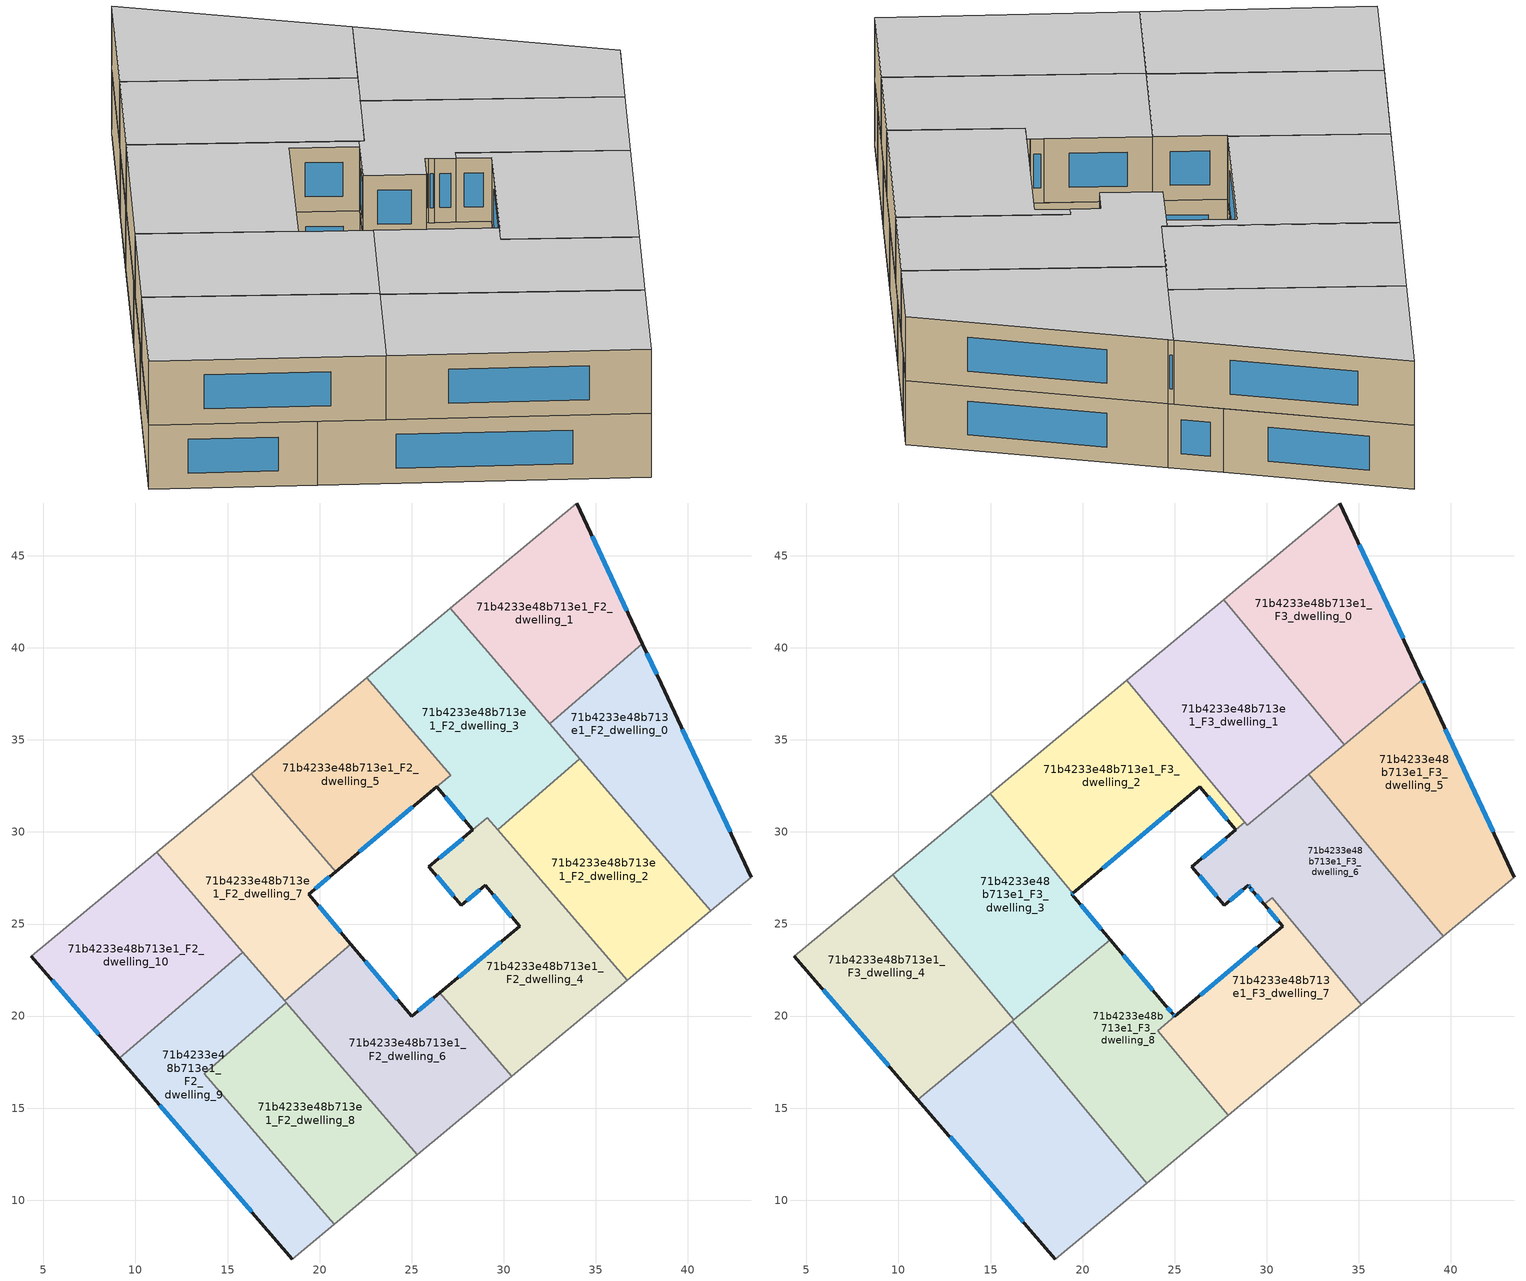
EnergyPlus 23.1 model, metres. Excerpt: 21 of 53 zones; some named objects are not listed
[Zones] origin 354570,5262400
71b4233e48b713e1_F2_dwelling_0
 floor to 71b4233e48b713e1_F1_dwelling_0 (EU_floor_Construction): 38.55,38.04 43.43,27.53 41.25,25.71 32.49,35.88 37.53,40.23 z6
 wall outside (EU_wall_Construction): 43.43,27.53 38.55,38.04 37.53,40.23 z6:9
 wall adiabatic (EU_wall_Construction): 41.25,25.71 43.43,27.53 z6:9
 wall to 71b4233e48b713e1_F2_dwelling_1 (EU_wall_Construction): 37.53,40.23 32.49,35.88 z6:9
 wall to 71b4233e48b713e1_F2_dwelling_2 (EU_wall_Construction): 34.14,33.97 41.25,25.71 z6:9
 wall to 71b4233e48b713e1_F2_dwelling_3 (EU_wall_Construction): 32.49,35.88 34.14,33.97 z6:9
 window (EU_Window_Construction): 38.31,38.55 37.77,39.71 / 42.29,30 39.7,35.57 z6.7:8.3
71b4233e48b713e1_F2_dwelling_1
 floor to 71b4233e48b713e1_F1_dwelling_1 (EU_floor_Construction): 33.96,47.86 37.53,40.23 32.49,35.88 27.09,42.15 z6
 wall outside (EU_wall_Construction): 37.53,40.23 33.96,47.86 z6:9
 wall adiabatic (EU_wall_Construction): 33.96,47.86 27.09,42.15 z6:9
 wall to 71b4233e48b713e1_F2_dwelling_3 (EU_wall_Construction): 27.09,42.15 32.49,35.88 z6:9
 window (EU_Window_Construction): 36.69,42.02 34.8,46.07 z6.7:8.3
 ceiling adiabatic (EU_roof_Construction): 37.53,40.23 33.96,47.86 27.66,42.62 32.94,36.27 z9
71b4233e48b713e1_F2_dwelling_10
 floor to 71b4233e48b713e1_F1_dwelling_10 (EU_floor_Construction): 11.15,28.9 15.82,23.48 9.12,17.71 4.35,23.24 z6
 wall outside (EU_wall_Construction): 4.35,23.24 9.12,17.71 z6:9
 wall to 71b4233e48b713e1_F2_dwelling_9 (EU_wall_Construction): 9.12,17.71 15.82,23.48 z6:9
 wall adiabatic (EU_wall_Construction): 11.15,28.9 4.35,23.24 z6:9
 wall to 71b4233e48b713e1_F2_dwelling_7 (EU_wall_Construction): 15.82,23.48 11.15,28.9 z6:9
 window (EU_Window_Construction): 5.47,21.94 8,19.01 z6.7:8.3
71b4233e48b713e1_F2_dwelling_2
 floor to 71b4233e48b713e1_F1_dwelling_2 (EU_floor_Construction): 34.14,33.97 41.25,25.71 36.72,21.95 29.67,30.12 z6
 wall adiabatic (EU_wall_Construction): 36.72,21.95 41.25,25.71 z6:9
 wall to 71b4233e48b713e1_F2_dwelling_4 (EU_wall_Construction): 29.67,30.12 36.72,21.95 z6:9
 wall to 71b4233e48b713e1_F2_dwelling_3 (EU_wall_Construction): 34.14,33.97 29.67,30.12 z6:9
71b4233e48b713e1_F2_dwelling_3
 floor to 71b4233e48b713e1_F1_dwelling_3 (EU_floor_Construction): 27.09,42.15 34.14,33.97 29.67,30.12 29.11,30.77 28.33,30.11 26.36,32.45 27.12,33.09 22.56,38.38 z6
 wall outside (EU_wall_Construction): 26.36,32.45 28.33,30.11 z6:9
 wall to 71b4233e48b713e1_F2_dwelling_5 (EU_wall_Construction): 22.56,38.38 27.12,33.09 26.36,32.45 z6:9
 wall adiabatic (EU_wall_Construction): 27.09,42.15 22.56,38.38 z6:9
 wall to 71b4233e48b713e1_F2_dwelling_4 (EU_wall_Construction): 28.33,30.11 29.11,30.77 / 29.12,30.77 29.67,30.12 z6:9
 window (EU_Window_Construction): 26.82,31.9 27.86,30.66 z6.7:8.3
71b4233e48b713e1_F2_dwelling_4
 floor to 71b4233e48b713e1_F1_dwelling_4 (EU_floor_Construction): 29.12,30.77 36.72,21.95 30.44,16.73 26.54,21.26 30.86,24.88 28.99,27.1 27.7,26.02 25.94,28.1 z6
 wall outside (EU_wall_Construction): 28.33,30.11 25.94,28.1 27.7,26.02 28.99,27.1 30.86,24.88 26.54,21.26 z6:9
 wall adiabatic (EU_wall_Construction): 30.44,16.73 36.72,21.95 z6:9
 wall to 71b4233e48b713e1_F2_dwelling_6 (EU_wall_Construction): 26.54,21.26 30.44,16.73 z6:9
 window (EU_Window_Construction): 29.43,26.58 30.42,25.41 / 28,26.27 28.69,26.85 / 26.35,27.61 27.28,26.51 / 29.84,24.03 27.55,22.11 / 27.77,29.63 26.5,28.57 z6.7:8.3
71b4233e48b713e1_F2_dwelling_5
 floor to 71b4233e48b713e1_F1_dwelling_5 (EU_floor_Construction): 22.56,38.38 27.12,33.09 20.87,27.84 16.28,33.16 z6
 wall outside (EU_wall_Construction): 20.87,27.84 26.36,32.45 z6:9
 wall to 71b4233e48b713e1_F2_dwelling_7 (EU_wall_Construction): 16.28,33.16 20.87,27.84 z6:9
 wall adiabatic (EU_wall_Construction): 22.56,38.38 16.28,33.16 z6:9
 window (EU_Window_Construction): 22.16,28.92 25.07,31.37 z6.7:8.3
71b4233e48b713e1_F2_dwelling_6
 floor to 71b4233e48b713e1_F1_dwelling_6 (EU_floor_Construction): 26.54,21.26 30.44,16.73 25.31,12.46 18.11,20.83 21.69,23.91 25.01,19.98 z6
 wall outside (EU_wall_Construction): 26.54,21.26 25.01,19.98 21.69,23.91 z6:9
 wall adiabatic (EU_wall_Construction): 25.31,12.46 30.44,16.73 z6:9
 wall to 71b4233e48b713e1_F2_dwelling_7 (EU_wall_Construction): 21.69,23.91 18.11,20.83 z6:9
 wall to 71b4233e48b713e1_F2_dwelling_8 (EU_wall_Construction): 18.2,20.72 25.31,12.46 z6:9
 wall to 71b4233e48b713e1_F2_dwelling_9 (EU_wall_Construction): 18.11,20.83 18.2,20.72 z6:9
 window (EU_Window_Construction): 24.23,20.9 22.47,22.99 / 26.18,20.96 25.37,20.28 z6.7:8.3
71b4233e48b713e1_F2_dwelling_7
 floor to 71b4233e48b713e1_F1_dwelling_7 (EU_floor_Construction): 20.87,27.84 19.41,26.62 21.69,23.91 18.11,20.83 11.15,28.9 16.28,33.16 z6
 wall outside (EU_wall_Construction): 21.69,23.91 19.41,26.62 20.87,27.84 z6:9
 wall adiabatic (EU_wall_Construction): 16.28,33.16 11.15,28.9 z6:9
 wall to 71b4233e48b713e1_F2_dwelling_9 (EU_wall_Construction): 15.82,23.48 18.11,20.82 z6:9
 window (EU_Window_Construction): 19.75,26.9 20.53,27.55 / 21.15,24.55 19.94,25.98 z6.7:8.3
71b4233e48b713e1_F2_dwelling_8
 floor to 71b4233e48b713e1_F1_dwelling_8 (EU_floor_Construction): 18.2,20.72 25.31,12.46 20.78,8.69 13.73,16.87 z6
 wall to 71b4233e48b713e1_F2_dwelling_9 (EU_wall_Construction): 18.2,20.72 13.73,16.87 20.78,8.69 z6:9
 wall adiabatic (EU_wall_Construction): 20.78,8.69 25.31,12.46 z6:9
71b4233e48b713e1_F2_dwelling_9
 floor to 71b4233e48b713e1_F1_dwelling_9 (EU_floor_Construction): 18.2,20.72 13.73,16.87 20.78,8.69 18.52,6.81 9.12,17.71 15.82,23.48 z6
 wall outside (EU_wall_Construction): 9.12,17.71 18.52,6.81 z6:9
 wall adiabatic (EU_wall_Construction): 18.52,6.81 20.78,8.69 z6:9
 window (EU_Window_Construction): 11.33,15.15 16.32,9.37 z6.7:8.3
71b4233e48b713e1_F3_dwelling_0
 floor adiabatic (EU_floor_Construction): 33.96,47.86 37.53,40.23 32.94,36.27 27.66,42.62 z9
 floor to 71b4233e48b713e1_F2_dwelling_0 (EU_floor_Construction): 37.53,40.23 38.45,38.25 34.22,34.73 32.94,36.27 z9
 wall outside (EU_wall_Construction): 38.45,38.25 33.96,47.86 z9:12
 wall to 71b4233e48b713e1_F3_dwelling_1 (EU_wall_Construction): 27.66,42.62 34.22,34.73 z9:12
 wall adiabatic (EU_wall_Construction): 33.96,47.86 27.66,42.62 z9:12
 wall to 71b4233e48b713e1_F3_dwelling_5 (EU_wall_Construction): 34.22,34.73 38.45,38.25 z9:12
 window (EU_Window_Construction): 37.4,40.51 35.01,45.6 z9.7:11.3
 ceiling to 71b4233e48b713e1_F4_dwelling_0 (EU_floor_Construction): 38.45,38.25 33.96,47.86 27.66,42.62 34.22,34.73 z12
71b4233e48b713e1_F3_dwelling_1
 floor to 71b4233e48b713e1_F2_dwelling_3 (EU_floor_Construction): 27.09,42.15 33.79,34.37 29.26,30.6 29.11,30.77 28.81,30.52 26.86,32.87 27.12,33.09 22.56,38.38 z9
 floor to 71b4233e48b713e1_F2_dwelling_4 (EU_floor_Construction): 29.12,30.77 29.26,30.6 28.95,30.35 28.81,30.51 z9
 floor to 71b4233e48b713e1_F2_dwelling_5 (EU_floor_Construction): 22.56,38.38 27.12,33.09 26.86,32.87 22.39,38.24 z9
 floor to 71b4233e48b713e1_F2_dwelling_0 (EU_floor_Construction): 32.94,36.27 34.22,34.73 33.79,34.37 32.49,35.88 z9
 floor to 71b4233e48b713e1_F2_dwelling_1 (EU_floor_Construction): 27.66,42.62 32.94,36.27 32.49,35.88 27.09,42.15 z9
 wall adiabatic (EU_wall_Construction): 27.66,42.62 22.39,38.24 z9:12
 wall to 71b4233e48b713e1_F3_dwelling_2 (EU_wall_Construction): 22.39,38.24 26.85,32.87 / 26.86,32.87 28.8,30.53 z9:12
 wall to 71b4233e48b713e1_F3_dwelling_6 (EU_wall_Construction): 28.8,30.52 28.95,30.35 32.29,33.13 z9:12
 wall to 71b4233e48b713e1_F3_dwelling_5 (EU_wall_Construction): 32.29,33.13 34.22,34.73 z9:12
 ceiling to 71b4233e48b713e1_F4_dwelling_1 (EU_floor_Construction): 34.22,34.73 27.66,42.62 22.39,38.24 28.95,30.35 z12
71b4233e48b713e1_F3_dwelling_2
 floor to 71b4233e48b713e1_F2_dwelling_5 (EU_floor_Construction): 22.39,38.24 26.86,32.87 20.87,27.85 16.28,33.16 z9
 floor to 71b4233e48b713e1_F2_dwelling_3 (EU_floor_Construction): 26.86,32.87 28.8,30.52 28.32,30.12 26.36,32.45 z9
 floor to 71b4233e48b713e1_F2_dwelling_7 (EU_floor_Construction): 16.28,33.16 20.87,27.85 19.47,26.67 14.98,32.08 z9
 wall outside (EU_wall_Construction): 19.47,26.67 26.36,32.45 28.32,30.12 z9:12
 wall adiabatic (EU_wall_Construction): 22.39,38.24 14.98,32.08 z9:12
 wall to 71b4233e48b713e1_F3_dwelling_6 (EU_wall_Construction): 28.32,30.12 28.8,30.53 z9:12
 wall to 71b4233e48b713e1_F3_dwelling_3 (EU_wall_Construction): 14.98,32.08 19.47,26.67 z9:12
 window (EU_Window_Construction): 21.09,28.03 24.74,31.09 / 26.82,31.9 27.86,30.66 z9.7:11.3
 ceiling to 71b4233e48b713e1_F4_dwelling_2 (EU_floor_Construction): 28.32,30.12 28.8,30.53 22.39,38.24 14.98,32.08 19.47,26.67 26.36,32.45 z12
71b4233e48b713e1_F3_dwelling_3
 floor to 71b4233e48b713e1_F2_dwelling_7 (EU_floor_Construction): 19.47,26.67 19.41,26.62 21.49,24.15 17.85,21.12 11.15,28.9 14.98,32.08 z9
 floor to 71b4233e48b713e1_F2_dwelling_10 (EU_floor_Construction): 11.15,28.9 15.82,23.48 14.28,22.16 9.69,27.68 z9
 floor to 71b4233e48b713e1_F2_dwelling_9 (EU_floor_Construction): 15.82,23.48 17.85,21.12 16.25,19.79 14.28,22.16 z9
 wall outside (EU_wall_Construction): 21.49,24.15 19.41,26.62 19.47,26.67 z9:12
 wall to 71b4233e48b713e1_F3_dwelling_4 (EU_wall_Construction): 9.69,27.68 16.25,19.79 z9:12
 wall adiabatic (EU_wall_Construction): 14.98,32.08 9.69,27.68 z9:12
 wall to 71b4233e48b713e1_F3_dwelling_8 (EU_wall_Construction): 16.25,19.79 21.49,24.15 z9:12
 window (EU_Window_Construction): 21,24.73 19.9,26.04 / 19.42,26.63 19.46,26.66 z9.7:11.3
 ceiling to 71b4233e48b713e1_F4_dwelling_3 (EU_floor_Construction): 21.49,24.15 19.41,26.62 19.47,26.67 14.98,32.08 9.69,27.68 16.25,19.79 z12
71b4233e48b713e1_F3_dwelling_4
 floor to 71b4233e48b713e1_F2_dwelling_10 (EU_floor_Construction): 9.69,27.68 14.28,22.16 9.12,17.71 4.35,23.24 z9
 floor to 71b4233e48b713e1_F2_dwelling_9 (EU_floor_Construction): 14.28,22.16 16.25,19.79 11.05,15.47 9.12,17.71 z9
 wall outside (EU_wall_Construction): 4.35,23.24 11.05,15.47 z9:12
 wall adiabatic (EU_wall_Construction): 9.69,27.68 4.35,23.24 z9:12
 wall to 71b4233e48b713e1_F3_dwelling_9 (EU_wall_Construction): 11.05,15.47 16.17,19.72 z9:12
 wall to 71b4233e48b713e1_F3_dwelling_8 (EU_wall_Construction): 16.17,19.72 16.25,19.79 z9:12
 window (EU_Window_Construction): 5.92,21.42 9.48,17.3 z9.7:11.3
 ceiling to 71b4233e48b713e1_F4_dwelling_4 (EU_floor_Construction): 16.25,19.79 9.69,27.68 4.35,23.24 11.05,15.47 z12
71b4233e48b713e1_F3_dwelling_5
 floor to 71b4233e48b713e1_F2_dwelling_0 (EU_floor_Construction): 38.55,38.04 43.43,27.53 41.25,25.71 33.79,34.37 38.45,38.25 z9
 floor to 71b4233e48b713e1_F2_dwelling_2 (EU_floor_Construction): 34.14,33.97 41.25,25.71 39.59,24.34 32.65,32.69 z9
 floor to 71b4233e48b713e1_F2_dwelling_3 (EU_floor_Construction): 33.79,34.37 34.14,33.97 32.65,32.69 32.29,33.13 z9
 wall outside (EU_wall_Construction): 43.43,27.53 38.55,38.04 38.45,38.25 z9:12
 wall adiabatic (EU_wall_Construction): 39.59,24.34 43.43,27.53 z9:12
 wall to 71b4233e48b713e1_F3_dwelling_6 (EU_wall_Construction): 32.29,33.13 39.59,24.34 z9:12
 window (EU_Window_Construction): 38.53,38.09 38.48,38.2 / 42.29,30 39.7,35.57 z9.7:11.3
 ceiling to 71b4233e48b713e1_F4_dwelling_5 (EU_floor_Construction): 43.43,27.53 38.55,38.04 38.45,38.25 32.29,33.13 39.59,24.34 z12
71b4233e48b713e1_F3_dwelling_6
 floor outside (EU_floor_Construction): 28.81,30.51 25.94,28.1 28.33,30.11 28.32,30.12 28.8,30.53 28.95,30.35 z9
 floor to 71b4233e48b713e1_F2_dwelling_2 (EU_floor_Construction): 32.65,32.69 39.59,24.34 36.72,21.95 29.67,30.12 z9
 floor to 71b4233e48b713e1_F2_dwelling_4 (EU_floor_Construction): 29.26,30.6 36.72,21.95 35.13,20.63 30.3,26.44 29.86,26.07 28.99,27.1 27.7,26.02 25.94,28.1 28.81,30.51 28.95,30.35 z9
 floor to 71b4233e48b713e1_F2_dwelling_3 (EU_floor_Construction): 32.29,33.13 32.65,32.69 29.67,30.12 29.26,30.6 z9
 wall outside (EU_wall_Construction): 28.32,30.12 28.33,30.11 25.94,28.1 27.7,26.02 28.99,27.1 29.09,26.99 29.1,26.97 29.28,26.75 29.86,26.07 z9:12
 wall adiabatic (EU_wall_Construction): 35.13,20.63 39.59,24.34 z9:12
 wall to 71b4233e48b713e1_F3_dwelling_7 (EU_wall_Construction): 29.86,26.07 30.3,26.44 35.13,20.63 z9:12
 window (EU_Window_Construction): 29.14,26.92 29.24,26.8 / 29.01,27.07 29.06,27.01 / 28,26.27 28.69,26.85 / 26.35,27.61 27.28,26.51 / 27.77,29.64 26.5,28.57 / 29.42,26.59 29.72,26.23 z9.7:11.3
 ceiling to 71b4233e48b713e1_F4_dwelling_6 (EU_floor_Construction): 39.59,24.34 32.29,33.13 28.95,30.35 28.8,30.53 28.32,30.12 28.33,30.11 25.94,28.1 27.7,26.02 28.99,27.1 29.09,26.99 29.1,26.97 29.28,26.75 29.86,26.07 30.3,26.44 35.13,20.63 z12
71b4233e48b713e1_F3_dwelling_7
 floor to 71b4233e48b713e1_F2_dwelling_4 (EU_floor_Construction): 30.86,24.88 29.86,26.07 30.3,26.44 35.13,20.63 30.44,16.73 26.54,21.26 z9
 floor to 71b4233e48b713e1_F2_dwelling_6 (EU_floor_Construction): 26.54,21.26 30.44,16.73 27.9,14.61 24.08,19.21 z9
 wall outside (EU_wall_Construction): 29.86,26.07 30.86,24.88 25.01,19.99 z9:12
 wall adiabatic (EU_wall_Construction): 27.9,14.61 35.13,20.63 z9:12
 wall to 71b4233e48b713e1_F3_dwelling_8 (EU_wall_Construction): 25.01,19.98 24.08,19.21 27.9,14.61 z9:12
 window (EU_Window_Construction): 29.48,23.73 26.38,21.14 / 30.09,25.79 30.62,25.16 z9.7:11.3
 ceiling to 71b4233e48b713e1_F4_dwelling_7 (EU_floor_Construction): 35.13,20.63 30.3,26.44 29.86,26.07 30.86,24.88 24.08,19.21 27.9,14.61 z12
71b4233e48b713e1_F3_dwelling_8
 floor to 71b4233e48b713e1_F2_dwelling_6 (EU_floor_Construction): 24.52,20.55 24.77,20.26 25.01,19.98 24.08,19.21 27.9,14.61 25.31,12.46 18.11,20.83 21.69,23.91 z9
 floor to 71b4233e48b713e1_F2_dwelling_7 (EU_floor_Construction): 21.49,24.15 21.69,23.91 18.11,20.83 17.85,21.12 z9
 floor to 71b4233e48b713e1_F2_dwelling_8 (EU_floor_Construction): 18.2,20.72 25.31,12.46 23.48,10.93 16.54,19.28 z9
 floor to 71b4233e48b713e1_F2_dwelling_9 (EU_floor_Construction): 17.85,21.12 18.2,20.72 16.54,19.28 16.17,19.72 z9
 wall outside (EU_wall_Construction): 25.01,19.98 24.91,20.1 24.89,20.13 24.52,20.55 21.49,24.15 z9:12
 wall adiabatic (EU_wall_Construction): 23.48,10.93 27.9,14.61 z9:12
 wall to 71b4233e48b713e1_F3_dwelling_9 (EU_wall_Construction): 16.17,19.72 23.48,10.93 z9:12
 window (EU_Window_Construction): 23.81,21.4 22.2,23.3 / 24.8,20.23 24.61,20.45 / 24.98,20.01 24.93,20.07 z9.7:11.3
 ceiling to 71b4233e48b713e1_F4_dwelling_8 (EU_floor_Construction): 27.9,14.61 24.08,19.21 25.01,19.98 24.91,20.1 24.89,20.13 24.52,20.55 21.49,24.15 16.17,19.72 23.48,10.93 z12
71b4233e48b713e1_F3_dwelling_9
 floor to 71b4233e48b713e1_F2_dwelling_9 (EU_floor_Construction): 16.54,19.28 13.73,16.87 20.78,8.69 18.52,6.81 11.05,15.47 16.17,19.72 z9
 floor to 71b4233e48b713e1_F2_dwelling_8 (EU_floor_Construction): 16.54,19.28 23.48,10.93 20.78,8.69 13.73,16.87 z9
 wall outside (EU_wall_Construction): 11.05,15.47 18.52,6.81 z9:12
 wall adiabatic (EU_wall_Construction): 18.52,6.81 23.48,10.93 z9:12
 window (EU_Window_Construction): 12.81,13.44 16.77,8.84 z9.7:11.3
 ceiling to 71b4233e48b713e1_F4_dwelling_9 (EU_floor_Construction): 23.48,10.93 16.17,19.72 11.05,15.47 18.52,6.81 z12
[Building]
EU S2 Campaign: North Axis=0; Terrain=City; Solar Distribution=FullExterior
[Site:Location]
Budapest.Ferenc.Liszt.Intl.AP: Latitude=47.437; Longitude=19.256; Time Zone=1; Elevation=185
[SizingPeriod:WeatherFileDays]
AnnualSizingPeriod: Begin Month=1; Begin Day of Month=1; End Month=12; End Day of Month=31; Day of Week for Start Day=Monday; Use Weather File Daylight Saving Period=No; Use Weather File Rain and Snow Indicators=No
[MATERIAL]
EU_InternalMass_Material: Roughness=MediumRough; Thickness=0.1; Conductivity=1; Density=1800; Specific Heat=900; Thermal Absorptance=0.9; Solar Absorptance=0.7; Visible Absorptance=0.7
[MATERIAL:NOMASS] Roughness=MediumRough; Thermal Absorptance=0.9; Solar Absorptance=0.7; Visible Absorptance=0.7
Name | Thermal Resistance
EU_wall_NoMass | 0.832559
EU_roof_NoMass | 1.39638
EU_floor_NoMass | 0.872794
[WINDOWMATERIAL:SIMPLEGLAZINGSYSTEM]
EU_Window_SimpleGlazing: UFactor=2.79869; Solar Heat Gain Coefficient=0.75; Visible Transmittance=0.75
[CONSTRUCTION]
EU_wall_Construction: EU_wall_NoMass
EU_roof_Construction: EU_roof_NoMass
EU_floor_Construction: EU_floor_NoMass
EU_Window_Construction: EU_Window_SimpleGlazing
EU_InternalMass_Construction: EU_InternalMass_Material
[ZONE] Type=1; Multiplier=1; Ceiling Height=autocalculate; Floor Area=autocalculate; Part of Total Floor Area=Yes
Name | Volume
71b4233e48b713e1_F2_dwelling_0 | 191.782
71b4233e48b713e1_F3_dwelling_0 | 210.93
71b4233e48b713e1_F2_dwelling_1 | 191.752
71b4233e48b713e1_F3_dwelling_1 | 210.928
71b4233e48b713e1_F2_dwelling_10; 71b4233e48b713e1_F2_dwelling_8 | 191.768
71b4233e48b713e1_F2_dwelling_2 | 191.77
71b4233e48b713e1_F3_dwelling_2 | 208.517
71b4233e48b713e1_F2_dwelling_3 | 201.051
71b4233e48b713e1_F3_dwelling_3 | 210.933
71b4233e48b713e1_F2_dwelling_4 | 202.707
71b4233e48b713e1_F3_dwelling_4 | 210.947
71b4233e48b713e1_F2_dwelling_5 | 171.482
71b4233e48b713e1_F3_dwelling_5 | 222.953
71b4233e48b713e1_F2_dwelling_6 | 191.751
71b4233e48b713e1_F3_dwelling_6 | 220.913
71b4233e48b713e1_F2_dwelling_7 | 191.755
71b4233e48b713e1_F3_dwelling_7 | 171.831
71b4233e48b713e1_F3_dwelling_8 | 216.653
71b4233e48b713e1_F2_dwelling_9 | 191.771
71b4233e48b713e1_F3_dwelling_9 | 224.691
[INTERNALMASS] Construction=EU_InternalMass_Construction
Name | Zone or ZoneList | Surface Area
71b4233e48b713e1_F2_dwelling_0_EU_InternalMass | 71b4233e48b713e1_F2_dwelling_0 | 63.9258
71b4233e48b713e1_F2_dwelling_1_EU_InternalMass | 71b4233e48b713e1_F2_dwelling_1 | 63.917
71b4233e48b713e1_F2_dwelling_2_EU_InternalMass | 71b4233e48b713e1_F2_dwelling_2 | 63.9234
71b4233e48b713e1_F2_dwelling_3_EU_InternalMass | 71b4233e48b713e1_F2_dwelling_3 | 67.0178
71b4233e48b713e1_F2_dwelling_4_EU_InternalMass | 71b4233e48b713e1_F2_dwelling_4 | 67.5837
71b4233e48b713e1_F2_dwelling_5_EU_InternalMass | 71b4233e48b713e1_F2_dwelling_5 | 57.1605
71b4233e48b713e1_F2_dwelling_6_EU_InternalMass | 71b4233e48b713e1_F2_dwelling_6 | 63.9166
71b4233e48b713e1_F2_dwelling_7_EU_InternalMass | 71b4233e48b713e1_F2_dwelling_7 | 63.9181
71b4233e48b713e1_F2_dwelling_8_EU_InternalMass | 71b4233e48b713e1_F2_dwelling_8 | 63.9208
71b4233e48b713e1_F2_dwelling_9_EU_InternalMass | 71b4233e48b713e1_F2_dwelling_9 | 63.9237
71b4233e48b713e1_F2_dwelling_10_EU_InternalMass | 71b4233e48b713e1_F2_dwelling_10 | 63.9245
71b4233e48b713e1_F3_dwelling_0_EU_InternalMass | 71b4233e48b713e1_F3_dwelling_0 | 70.31
71b4233e48b713e1_F3_dwelling_1_EU_InternalMass | 71b4233e48b713e1_F3_dwelling_1 | 70.3094
71b4233e48b713e1_F3_dwelling_2_EU_InternalMass | 71b4233e48b713e1_F3_dwelling_2 | 69.5291
71b4233e48b713e1_F3_dwelling_3_EU_InternalMass | 71b4233e48b713e1_F3_dwelling_3 | 70.3113
71b4233e48b713e1_F3_dwelling_4_EU_InternalMass | 71b4233e48b713e1_F3_dwelling_4 | 70.3156
71b4233e48b713e1_F3_dwelling_5_EU_InternalMass | 71b4233e48b713e1_F3_dwelling_5 | 74.3177
71b4233e48b713e1_F3_dwelling_6_EU_InternalMass | 71b4233e48b713e1_F3_dwelling_6 | 73.6385
71b4233e48b713e1_F3_dwelling_7_EU_InternalMass | 71b4233e48b713e1_F3_dwelling_7 | 57.2735
71b4233e48b713e1_F3_dwelling_8_EU_InternalMass | 71b4233e48b713e1_F3_dwelling_8 | 72.2196
71b4233e48b713e1_F3_dwelling_9_EU_InternalMass | 71b4233e48b713e1_F3_dwelling_9 | 74.8907
[OTHEREQUIPMENT] Fuel Type=Electricity; Design Level Calculation Method=Watts/Area; Power per Zone Floor Area=1; Fraction Latent=0; Fraction Radiant=0; Fraction Lost=0; Carbon Dioxide Generation Rate=0; EndUse Subcategory=EU_Step8_InternalGains
Name | Zone or ZoneList or Space or SpaceList | Schedule
EU_Step8_InternalGain_71b4233e48b713e1_F2_dwelling_0_f000 | 71b4233e48b713e1_F2_dwelling_0 | EU_Step8_GainSchedule_71b4233e48b713e1_F2_dwelling_0_f000
EU_Step8_InternalGain_71b4233e48b713e1_F2_dwelling_1_f000 | 71b4233e48b713e1_F2_dwelling_1 | EU_Step8_GainSchedule_71b4233e48b713e1_F2_dwelling_1_f000
EU_Step8_InternalGain_71b4233e48b713e1_F2_dwelling_2_f000 | 71b4233e48b713e1_F2_dwelling_2 | EU_Step8_GainSchedule_71b4233e48b713e1_F2_dwelling_2_f000
EU_Step8_InternalGain_71b4233e48b713e1_F2_dwelling_3_f000 | 71b4233e48b713e1_F2_dwelling_3 | EU_Step8_GainSchedule_71b4233e48b713e1_F2_dwelling_3_f000
EU_Step8_InternalGain_71b4233e48b713e1_F2_dwelling_4_f000 | 71b4233e48b713e1_F2_dwelling_4 | EU_Step8_GainSchedule_71b4233e48b713e1_F2_dwelling_4_f000
EU_Step8_InternalGain_71b4233e48b713e1_F2_dwelling_5_f000 | 71b4233e48b713e1_F2_dwelling_5 | EU_Step8_GainSchedule_71b4233e48b713e1_F2_dwelling_5_f000
EU_Step8_InternalGain_71b4233e48b713e1_F2_dwelling_6_f000 | 71b4233e48b713e1_F2_dwelling_6 | EU_Step8_GainSchedule_71b4233e48b713e1_F2_dwelling_6_f000
EU_Step8_InternalGain_71b4233e48b713e1_F2_dwelling_7_f000 | 71b4233e48b713e1_F2_dwelling_7 | EU_Step8_GainSchedule_71b4233e48b713e1_F2_dwelling_7_f000
EU_Step8_InternalGain_71b4233e48b713e1_F2_dwelling_8_f000 | 71b4233e48b713e1_F2_dwelling_8 | EU_Step8_GainSchedule_71b4233e48b713e1_F2_dwelling_8_f000
EU_Step8_InternalGain_71b4233e48b713e1_F2_dwelling_9_f000 | 71b4233e48b713e1_F2_dwelling_9 | EU_Step8_GainSchedule_71b4233e48b713e1_F2_dwelling_9_f000
EU_Step8_InternalGain_71b4233e48b713e1_F2_dwelling_10_f000 | 71b4233e48b713e1_F2_dwelling_10 | EU_Step8_GainSchedule_71b4233e48b713e1_F2_dwelling_10_f000
EU_Step8_InternalGain_71b4233e48b713e1_F3_dwelling_0_f000 | 71b4233e48b713e1_F3_dwelling_0 | EU_Step8_GainSchedule_71b4233e48b713e1_F3_dwelling_0_f000
EU_Step8_InternalGain_71b4233e48b713e1_F3_dwelling_1_f000 | 71b4233e48b713e1_F3_dwelling_1 | EU_Step8_GainSchedule_71b4233e48b713e1_F3_dwelling_1_f000
EU_Step8_InternalGain_71b4233e48b713e1_F3_dwelling_2_f000 | 71b4233e48b713e1_F3_dwelling_2 | EU_Step8_GainSchedule_71b4233e48b713e1_F3_dwelling_2_f000
EU_Step8_InternalGain_71b4233e48b713e1_F3_dwelling_3_f000 | 71b4233e48b713e1_F3_dwelling_3 | EU_Step8_GainSchedule_71b4233e48b713e1_F3_dwelling_3_f000
EU_Step8_InternalGain_71b4233e48b713e1_F3_dwelling_4_f000 | 71b4233e48b713e1_F3_dwelling_4 | EU_Step8_GainSchedule_71b4233e48b713e1_F3_dwelling_4_f000
EU_Step8_InternalGain_71b4233e48b713e1_F3_dwelling_5_f000 | 71b4233e48b713e1_F3_dwelling_5 | EU_Step8_GainSchedule_71b4233e48b713e1_F3_dwelling_5_f000
EU_Step8_InternalGain_71b4233e48b713e1_F3_dwelling_6_f000 | 71b4233e48b713e1_F3_dwelling_6 | EU_Step8_GainSchedule_71b4233e48b713e1_F3_dwelling_6_f000
EU_Step8_InternalGain_71b4233e48b713e1_F3_dwelling_7_f000 | 71b4233e48b713e1_F3_dwelling_7 | EU_Step8_GainSchedule_71b4233e48b713e1_F3_dwelling_7_f000
EU_Step8_InternalGain_71b4233e48b713e1_F3_dwelling_8_f000 | 71b4233e48b713e1_F3_dwelling_8 | EU_Step8_GainSchedule_71b4233e48b713e1_F3_dwelling_8_f000
EU_Step8_InternalGain_71b4233e48b713e1_F3_dwelling_9_f000 | 71b4233e48b713e1_F3_dwelling_9 | EU_Step8_GainSchedule_71b4233e48b713e1_F3_dwelling_9_f000
[ZONEVENTILATION:DESIGNFLOWRATE] Schedule=EU_AlwaysOn; Design Flow Rate Calculation Method=AirChanges/Hour; Air Changes per Hour=0.475469; Ventilation Type=Natural; Fan Pressure Rise=0; Fan Total Efficiency=1; Constant Term Coefficient=1; Temperature Term Coefficient=0; Velocity Term Coefficient=0; Velocity Squared Term Coefficient=0; Minimum Indoor Temperature=-100; Maximum Indoor Temperature=100; Delta Temperature=-100; Minimum Outdoor Temperature=-100; Maximum Outdoor Temperature=100; Maximum Wind Speed=40
Name | Zone or ZoneList or Space or SpaceList
EU_ConstantAir_71b4233e48b713e1_F2_dwelling_0 | 71b4233e48b713e1_F2_dwelling_0
EU_ConstantAir_71b4233e48b713e1_F2_dwelling_1 | 71b4233e48b713e1_F2_dwelling_1
EU_ConstantAir_71b4233e48b713e1_F2_dwelling_2 | 71b4233e48b713e1_F2_dwelling_2
EU_ConstantAir_71b4233e48b713e1_F2_dwelling_3 | 71b4233e48b713e1_F2_dwelling_3
EU_ConstantAir_71b4233e48b713e1_F2_dwelling_4 | 71b4233e48b713e1_F2_dwelling_4
EU_ConstantAir_71b4233e48b713e1_F2_dwelling_5 | 71b4233e48b713e1_F2_dwelling_5
EU_ConstantAir_71b4233e48b713e1_F2_dwelling_6 | 71b4233e48b713e1_F2_dwelling_6
EU_ConstantAir_71b4233e48b713e1_F2_dwelling_7 | 71b4233e48b713e1_F2_dwelling_7
EU_ConstantAir_71b4233e48b713e1_F2_dwelling_8 | 71b4233e48b713e1_F2_dwelling_8
EU_ConstantAir_71b4233e48b713e1_F2_dwelling_9 | 71b4233e48b713e1_F2_dwelling_9
EU_ConstantAir_71b4233e48b713e1_F2_dwelling_10 | 71b4233e48b713e1_F2_dwelling_10
EU_ConstantAir_71b4233e48b713e1_F3_dwelling_0 | 71b4233e48b713e1_F3_dwelling_0
EU_ConstantAir_71b4233e48b713e1_F3_dwelling_1 | 71b4233e48b713e1_F3_dwelling_1
EU_ConstantAir_71b4233e48b713e1_F3_dwelling_2 | 71b4233e48b713e1_F3_dwelling_2
EU_ConstantAir_71b4233e48b713e1_F3_dwelling_3 | 71b4233e48b713e1_F3_dwelling_3
EU_ConstantAir_71b4233e48b713e1_F3_dwelling_4 | 71b4233e48b713e1_F3_dwelling_4
EU_ConstantAir_71b4233e48b713e1_F3_dwelling_5 | 71b4233e48b713e1_F3_dwelling_5
EU_ConstantAir_71b4233e48b713e1_F3_dwelling_6 | 71b4233e48b713e1_F3_dwelling_6
EU_ConstantAir_71b4233e48b713e1_F3_dwelling_7 | 71b4233e48b713e1_F3_dwelling_7
EU_ConstantAir_71b4233e48b713e1_F3_dwelling_8 | 71b4233e48b713e1_F3_dwelling_8
EU_ConstantAir_71b4233e48b713e1_F3_dwelling_9 | 71b4233e48b713e1_F3_dwelling_9
[HVACTEMPLATE:ZONE:IDEALLOADSAIRSYSTEM] System Availability Schedule=EU_AlwaysOn; Maximum Heating Supply Air Temperature=50; Minimum Cooling Supply Air Temperature=13; Maximum Heating Supply Air Humidity Ratio=0.0156; Minimum Cooling Supply Air Humidity Ratio=0.0077; Heating Limit=NoLimit; Cooling Limit=NoLimit; Heating Availability Schedule=EU_AlwaysOn; Cooling Availability Schedule=EU_CoolingOff; Dehumidification Control Type=ConstantSensibleHeatRatio; Cooling Sensible Heat Ratio=0.7; Dehumidification Setpoint=60; Humidification Control Type=None; Humidification Setpoint=30; Outdoor Air Method=None; Outdoor Air Flow Rate per Person=0.00944; Outdoor Air Flow Rate per Zone Floor Area=0; Outdoor Air Flow Rate per Zone=0; Demand Controlled Ventilation Type=None; Outdoor Air Economizer Type=NoEconomizer; Heat Recovery Type=None; Sensible Heat Recovery Effectiveness=0.7; Latent Heat Recovery Effectiveness=0.65
Name | Template Thermostat
71b4233e48b713e1_F2_dwelling_0 | EU_HeatOnly_71b4233e48b713e1_F2_dwelling_0
71b4233e48b713e1_F2_dwelling_1 | EU_HeatOnly_71b4233e48b713e1_F2_dwelling_1
71b4233e48b713e1_F2_dwelling_2 | EU_HeatOnly_71b4233e48b713e1_F2_dwelling_2
71b4233e48b713e1_F2_dwelling_3 | EU_HeatOnly_71b4233e48b713e1_F2_dwelling_3
71b4233e48b713e1_F2_dwelling_4 | EU_HeatOnly_71b4233e48b713e1_F2_dwelling_4
71b4233e48b713e1_F2_dwelling_5 | EU_HeatOnly_71b4233e48b713e1_F2_dwelling_5
71b4233e48b713e1_F2_dwelling_6 | EU_HeatOnly_71b4233e48b713e1_F2_dwelling_6
71b4233e48b713e1_F2_dwelling_7 | EU_HeatOnly_71b4233e48b713e1_F2_dwelling_7
71b4233e48b713e1_F2_dwelling_8 | EU_HeatOnly_71b4233e48b713e1_F2_dwelling_8
71b4233e48b713e1_F2_dwelling_9 | EU_HeatOnly_71b4233e48b713e1_F2_dwelling_9
71b4233e48b713e1_F2_dwelling_10 | EU_HeatOnly_71b4233e48b713e1_F2_dwelling_10
71b4233e48b713e1_F3_dwelling_0 | EU_HeatOnly_71b4233e48b713e1_F3_dwelling_0
71b4233e48b713e1_F3_dwelling_1 | EU_HeatOnly_71b4233e48b713e1_F3_dwelling_1
71b4233e48b713e1_F3_dwelling_2 | EU_HeatOnly_71b4233e48b713e1_F3_dwelling_2
71b4233e48b713e1_F3_dwelling_3 | EU_HeatOnly_71b4233e48b713e1_F3_dwelling_3
71b4233e48b713e1_F3_dwelling_4 | EU_HeatOnly_71b4233e48b713e1_F3_dwelling_4
71b4233e48b713e1_F3_dwelling_5 | EU_HeatOnly_71b4233e48b713e1_F3_dwelling_5
71b4233e48b713e1_F3_dwelling_6 | EU_HeatOnly_71b4233e48b713e1_F3_dwelling_6
71b4233e48b713e1_F3_dwelling_7 | EU_HeatOnly_71b4233e48b713e1_F3_dwelling_7
71b4233e48b713e1_F3_dwelling_8 | EU_HeatOnly_71b4233e48b713e1_F3_dwelling_8
71b4233e48b713e1_F3_dwelling_9 | EU_HeatOnly_71b4233e48b713e1_F3_dwelling_9
[SIZING:ZONE] Zone Cooling Design Supply Air Temperature Input Method=SupplyAirTemperature; Zone Cooling Design Supply Air Temperature=13; Zone Heating Design Supply Air Temperature Input Method=SupplyAirTemperature; Zone Heating Design Supply Air Temperature=50; Zone Cooling Design Supply Air Humidity Ratio=0.008; Zone Heating Design Supply Air Humidity Ratio=0.008; Cooling Design Air Flow Method=DesignDay; Cooling Design Air Flow Rate=0; Cooling Minimum Air Flow per Zone Floor Area=0.000762; Cooling Minimum Air Flow=0; Cooling Minimum Air Flow Fraction=0.2; Heating Design Air Flow Method=DesignDay; Heating Design Air Flow Rate=0; Heating Maximum Air Flow per Zone Floor Area=0.002032; Heating Maximum Air Flow=0.141576; Heating Maximum Air Flow Fraction=0.3; Account for Dedicated Outdoor Air System=No; Dedicated Outdoor Air System Control Strategy=NeutralSupplyAir; Dedicated Outdoor Air Low Setpoint Temperature for Design=autosize; Dedicated Outdoor Air High Setpoint Temperature for Design=autosize; Zone Load Sizing Method=Sensible Load Only No Latent Load; Zone Latent Cooling Design Supply Air Humidity Ratio Input Method=HumidityRatioDifference; Zone Cooling Design Supply Air Humidity Ratio Difference=0.005; Zone Latent Heating Design Supply Air Humidity Ratio Input Method=HumidityRatioDifference; Zone Humidification Design Supply Air Humidity Ratio Difference=0.005
71b4233e48b713e1_F2_dwelling_0; 71b4233e48b713e1_F2_dwelling_1; 71b4233e48b713e1_F2_dwelling_2; 71b4233e48b713e1_F2_dwelling_3; 71b4233e48b713e1_F2_dwelling_4; 71b4233e48b713e1_F2_dwelling_5; 71b4233e48b713e1_F2_dwelling_6; 71b4233e48b713e1_F2_dwelling_7; 71b4233e48b713e1_F2_dwelling_8; 71b4233e48b713e1_F2_dwelling_9; 71b4233e48b713e1_F2_dwelling_10; 71b4233e48b713e1_F3_dwelling_0; 71b4233e48b713e1_F3_dwelling_1; 71b4233e48b713e1_F3_dwelling_2; 71b4233e48b713e1_F3_dwelling_3; 71b4233e48b713e1_F3_dwelling_4; 71b4233e48b713e1_F3_dwelling_5; 71b4233e48b713e1_F3_dwelling_6; 71b4233e48b713e1_F3_dwelling_7; 71b4233e48b713e1_F3_dwelling_8; 71b4233e48b713e1_F3_dwelling_9
[SCHEDULE:CONSTANT]
Name | Hourly Value
EU_AlwaysOn | 1
EU_CoolingOff | 0
[SCHEDULE:FILE] Column Number=1; Rows to Skip at Top=0; Number of Hours of Data=8760; Column Separator=Comma; Interpolate to Timestep=No; Minutes per Item=60; Adjust Schedule for Daylight Savings=Yes
Name | File
EU_Step8_GainSchedule_71b4233e48b713e1_F2_dwelling_0_f000 | ../../schedules/71b4233e48b713e1/71b4233e48b713e1_F2_dwelling_0_f000_gain.csv
EU_Step8_GainSchedule_71b4233e48b713e1_F2_dwelling_1_f000 | ../../schedules/71b4233e48b713e1/71b4233e48b713e1_F2_dwelling_1_f000_gain.csv
EU_Step8_GainSchedule_71b4233e48b713e1_F2_dwelling_2_f000 | ../../schedules/71b4233e48b713e1/71b4233e48b713e1_F2_dwelling_2_f000_gain.csv
EU_Step8_GainSchedule_71b4233e48b713e1_F2_dwelling_3_f000 | ../../schedules/71b4233e48b713e1/71b4233e48b713e1_F2_dwelling_3_f000_gain.csv
EU_Step8_GainSchedule_71b4233e48b713e1_F2_dwelling_4_f000 | ../../schedules/71b4233e48b713e1/71b4233e48b713e1_F2_dwelling_4_f000_gain.csv
EU_Step8_GainSchedule_71b4233e48b713e1_F2_dwelling_5_f000 | ../../schedules/71b4233e48b713e1/71b4233e48b713e1_F2_dwelling_5_f000_gain.csv
EU_Step8_GainSchedule_71b4233e48b713e1_F2_dwelling_6_f000 | ../../schedules/71b4233e48b713e1/71b4233e48b713e1_F2_dwelling_6_f000_gain.csv
EU_Step8_GainSchedule_71b4233e48b713e1_F2_dwelling_7_f000 | ../../schedules/71b4233e48b713e1/71b4233e48b713e1_F2_dwelling_7_f000_gain.csv
EU_Step8_GainSchedule_71b4233e48b713e1_F2_dwelling_8_f000 | ../../schedules/71b4233e48b713e1/71b4233e48b713e1_F2_dwelling_8_f000_gain.csv
EU_Step8_GainSchedule_71b4233e48b713e1_F2_dwelling_9_f000 | ../../schedules/71b4233e48b713e1/71b4233e48b713e1_F2_dwelling_9_f000_gain.csv
EU_Step8_GainSchedule_71b4233e48b713e1_F2_dwelling_10_f000 | ../../schedules/71b4233e48b713e1/71b4233e48b713e1_F2_dwelling_10_f000_gain.csv
EU_Step8_GainSchedule_71b4233e48b713e1_F3_dwelling_0_f000 | ../../schedules/71b4233e48b713e1/71b4233e48b713e1_F3_dwelling_0_f000_gain.csv
EU_Step8_GainSchedule_71b4233e48b713e1_F3_dwelling_1_f000 | ../../schedules/71b4233e48b713e1/71b4233e48b713e1_F3_dwelling_1_f000_gain.csv
EU_Step8_GainSchedule_71b4233e48b713e1_F3_dwelling_2_f000 | ../../schedules/71b4233e48b713e1/71b4233e48b713e1_F3_dwelling_2_f000_gain.csv
EU_Step8_GainSchedule_71b4233e48b713e1_F3_dwelling_3_f000 | ../../schedules/71b4233e48b713e1/71b4233e48b713e1_F3_dwelling_3_f000_gain.csv
EU_Step8_GainSchedule_71b4233e48b713e1_F3_dwelling_4_f000 | ../../schedules/71b4233e48b713e1/71b4233e48b713e1_F3_dwelling_4_f000_gain.csv
EU_Step8_GainSchedule_71b4233e48b713e1_F3_dwelling_5_f000 | ../../schedules/71b4233e48b713e1/71b4233e48b713e1_F3_dwelling_5_f000_gain.csv
EU_Step8_GainSchedule_71b4233e48b713e1_F3_dwelling_6_f000 | ../../schedules/71b4233e48b713e1/71b4233e48b713e1_F3_dwelling_6_f000_gain.csv
EU_Step8_GainSchedule_71b4233e48b713e1_F3_dwelling_7_f000 | ../../schedules/71b4233e48b713e1/71b4233e48b713e1_F3_dwelling_7_f000_gain.csv
EU_Step8_GainSchedule_71b4233e48b713e1_F3_dwelling_8_f000 | ../../schedules/71b4233e48b713e1/71b4233e48b713e1_F3_dwelling_8_f000_gain.csv
EU_Step8_GainSchedule_71b4233e48b713e1_F3_dwelling_9_f000 | ../../schedules/71b4233e48b713e1/71b4233e48b713e1_F3_dwelling_9_f000_gain.csv
